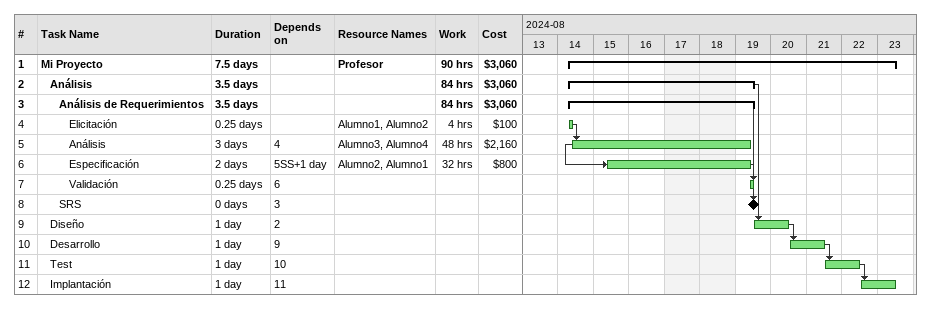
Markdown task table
| ID | Level | Task | Duration | Start | Finish | Predecessors | Resources | Work (h) | Cost ($) |
|---|---|---|---|---|---|---|---|---|---|
| 1 | 1 | **Mi Proyecto** | 7.5d | 2024-08-14 | 2024-08-23 |  | Profesor | 90 | 3060 |
| 2 | 2 | **Análisis** | 3.5d | 2024-08-14 | 2024-08-19 |  |  | 84 | 3060 |
| 3 | 3 | **Análisis de Requerimientos** | 3.5d | 2024-08-14 | 2024-08-19 |  |  | 84 | 3060 |
| 4 | 4 | Elicitación | 0.25d | 2024-08-14 | 2024-08-14 |  | Alumno1, Alumno2 | 4 | 100 |
| 5 | 4 | Análisis | 3d | 2024-08-14 | 2024-08-19 | 4 | Alumno3, Alumno4 | 48 | 2160 |
| 6 | 4 | Especificación | 2d | 2024-08-15 | 2024-08-19 | 5SS+1d | Alumno2, Alumno1 | 32 | 800 |
| 7 | 4 | Validación | 0.25d | 2024-08-19 | 2024-08-19 | 6 |  |  |  |
| 8 | 3 | SRS | 0d | 2024-08-19 | 2024-08-19 | 3 |  |  |  |
| 9 | 2 | Diseño | 1d | 2024-08-19 | 2024-08-20 | 2 |  |  |  |
| 10 | 2 | Desarrollo | 1d | 2024-08-20 | 2024-08-21 | 9 |  |  |  |
| 11 | 2 | Test | 1d | 2024-08-21 | 2024-08-22 | 10 |  |  |  |
| 12 | 2 | Implantación | 1d | 2024-08-22 | 2024-08-23 | 11 |  |  |  |
